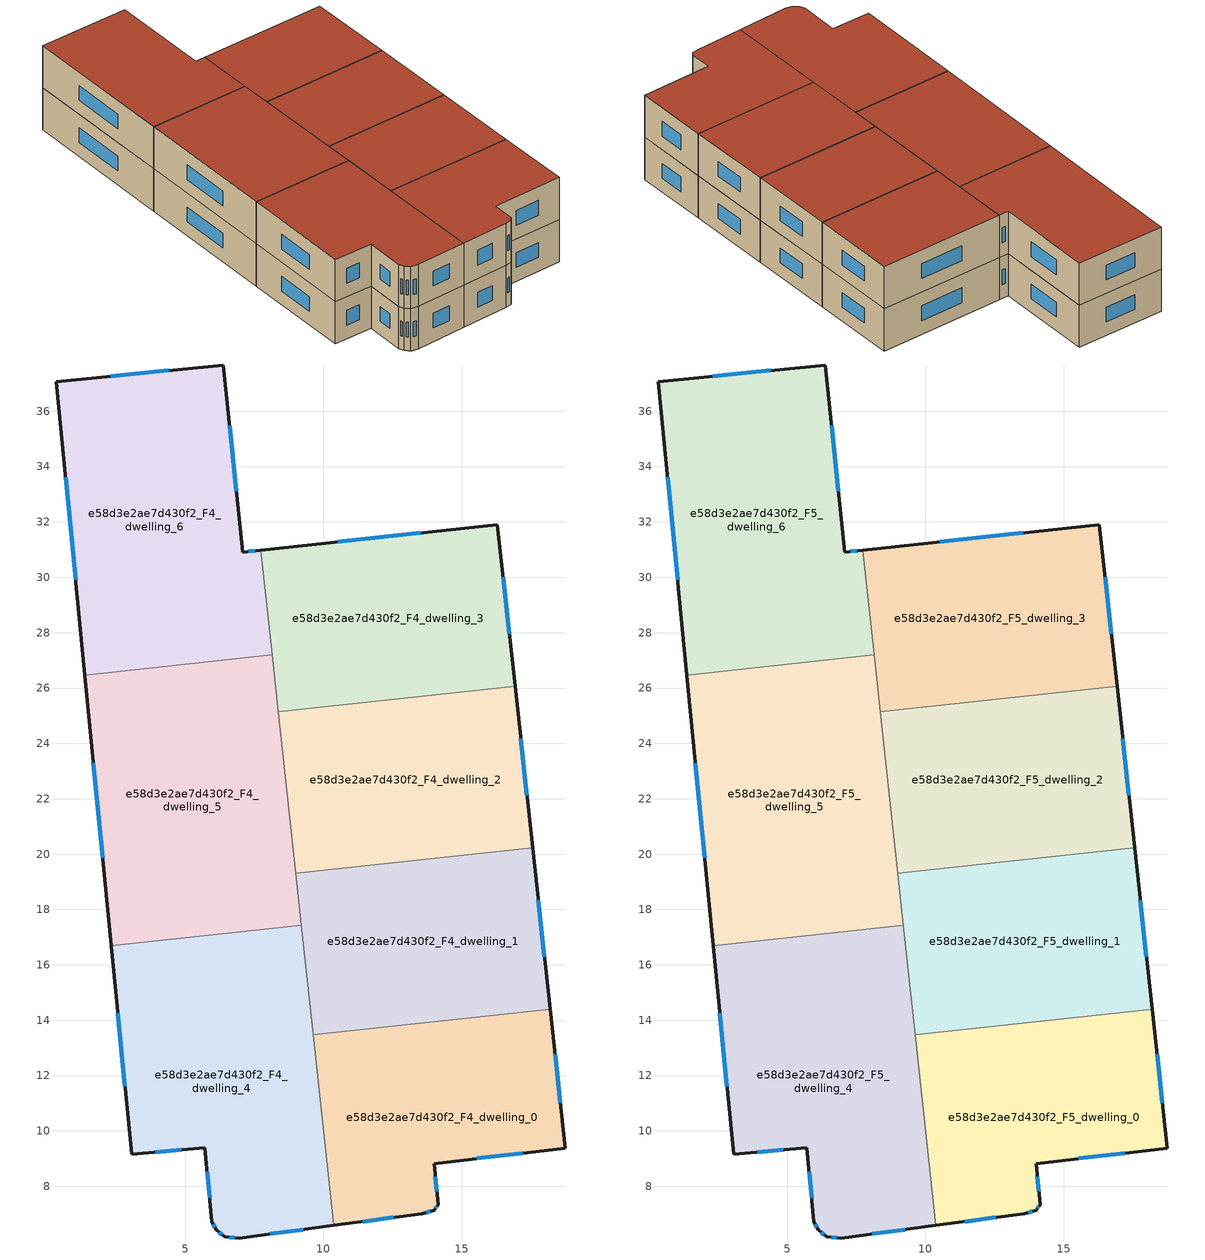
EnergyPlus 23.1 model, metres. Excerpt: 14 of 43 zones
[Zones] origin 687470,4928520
e58d3e2ae7d430f2_F4_dwelling_0
 floor to e58d3e2ae7d430f2_F3_dwelling_0 (EU_floor_Construction): 18.19,14.39 18.74,9.38 14,8.82 14.15,7.34 14,7.13 13.58,7.01 10.38,6.58 9.63,13.47 z12
 wall outside (EU_wall_Construction): 10.38,6.58 13.58,7.01 14,7.13 14.15,7.34 14,8.82 18.74,9.38 18.19,14.39 z12:15
 wall to e58d3e2ae7d430f2_F4_dwelling_1 (EU_wall_Construction): 18.19,14.39 9.63,13.47 z12:15
 wall to e58d3e2ae7d430f2_F4_dwelling_4 (EU_wall_Construction): 9.63,13.47 10.38,6.58 z12:15
 window (EU_Window_Construction): 13.71,7.05 13.86,7.09 / 11.42,6.72 12.54,6.87 / 18.56,11.01 18.37,12.76 / 15.54,9 17.19,9.2 / 14.1,7.82 14.04,8.34 / 14.04,7.2 14.1,7.27 z12.98:14.02
e58d3e2ae7d430f2_F4_dwelling_1
 floor to e58d3e2ae7d430f2_F3_dwelling_1 (EU_floor_Construction): 17.56,20.23 18.19,14.39 9.63,13.47 9,19.3 z12
 wall outside (EU_wall_Construction): 18.19,14.39 17.56,20.23 z12:15
 wall to e58d3e2ae7d430f2_F4_dwelling_2 (EU_wall_Construction): 17.56,20.23 9,19.3 z12:15
 wall to e58d3e2ae7d430f2_F4_dwelling_5 (EU_wall_Construction): 9,19.3 9.2,17.44 z12:15
 wall to e58d3e2ae7d430f2_F4_dwelling_4 (EU_wall_Construction): 9.2,17.44 9.63,13.47 z12:15
 window (EU_Window_Construction): 17.98,16.29 17.76,18.33 z12.98:14.02
e58d3e2ae7d430f2_F4_dwelling_2
 floor to e58d3e2ae7d430f2_F3_dwelling_2 (EU_floor_Construction): 16.92,26.06 17.56,20.23 9,19.3 8.37,25.14 z12
 wall outside (EU_wall_Construction): 17.56,20.23 16.92,26.06 z12:15
 wall to e58d3e2ae7d430f2_F4_dwelling_3 (EU_wall_Construction): 16.92,26.06 8.37,25.14 z12:15
 wall to e58d3e2ae7d430f2_F4_dwelling_5 (EU_wall_Construction): 8.37,25.14 9,19.3 z12:15
 window (EU_Window_Construction): 17.35,22.12 17.13,24.17 z12.98:14.02
e58d3e2ae7d430f2_F4_dwelling_3
 floor to e58d3e2ae7d430f2_F3_dwelling_3 (EU_floor_Construction): 16.29,31.9 16.92,26.06 8.37,25.14 7.74,30.98 z12
 wall outside (EU_wall_Construction): 16.92,26.06 16.29,31.9 7.74,30.98 z12:15
 wall to e58d3e2ae7d430f2_F4_dwelling_6 (EU_wall_Construction): 7.74,30.98 8.15,27.2 z12:15
 wall to e58d3e2ae7d430f2_F4_dwelling_5 (EU_wall_Construction): 8.15,27.2 8.37,25.14 z12:15
 window (EU_Window_Construction): 13.51,31.6 10.52,31.28 / 16.71,27.96 16.49,30 z12.98:14.02
e58d3e2ae7d430f2_F4_dwelling_4
 floor to e58d3e2ae7d430f2_F3_dwelling_4 (EU_floor_Construction): 9.2,17.44 10.38,6.58 6.97,6.13 6.43,6.17 6.14,6.42 5.97,6.72 5.72,9.39 3.07,9.15 2.33,16.7 z12
 wall outside (EU_wall_Construction): 2.33,16.7 3.07,9.15 5.72,9.39 5.97,6.72 6.14,6.42 6.43,6.17 6.97,6.13 10.38,6.58 z12:15
 wall to e58d3e2ae7d430f2_F4_dwelling_5 (EU_wall_Construction): 9.2,17.44 2.33,16.7 z12:15
 window (EU_Window_Construction): 5.8,8.52 5.88,7.59 / 3.93,9.23 4.85,9.31 / 2.57,14.24 2.83,11.6 / 8.07,6.28 9.27,6.44 / 6.6,6.16 6.79,6.14 / 6.23,6.34 6.33,6.25 / 6.02,6.62 6.08,6.52 z12.98:14.02
e58d3e2ae7d430f2_F4_dwelling_5
 floor to e58d3e2ae7d430f2_F3_dwelling_5 (EU_floor_Construction): 8.15,27.2 9.2,17.44 2.33,16.7 1.38,26.47 z12
 wall outside (EU_wall_Construction): 1.38,26.47 2.33,16.7 z12:15
 wall to e58d3e2ae7d430f2_F4_dwelling_6 (EU_wall_Construction): 8.15,27.2 1.38,26.47 z12:15
 window (EU_Window_Construction): 1.69,23.29 2.02,19.87 z12.98:14.02
e58d3e2ae7d430f2_F4_dwelling_6
 floor to e58d3e2ae7d430f2_F3_dwelling_6 (EU_floor_Construction): 6.38,37.67 7.09,30.91 7.74,30.98 8.15,27.2 1.38,26.47 0.35,37.07 z12
 wall outside (EU_wall_Construction): 7.74,30.98 7.09,30.91 6.38,37.67 0.35,37.07 1.38,26.47 z12:15
 window (EU_Window_Construction): 7.53,30.96 7.3,30.93 / 0.68,33.62 1.04,29.92 / 4.41,37.48 2.31,37.27 / 6.86,33.11 6.61,35.47 z12.98:14.02
e58d3e2ae7d430f2_F5_dwelling_0
 floor to e58d3e2ae7d430f2_F4_dwelling_0 (EU_floor_Construction): 18.19,14.39 18.74,9.38 14,8.82 14.15,7.34 14,7.13 13.58,7.01 10.38,6.58 9.63,13.47 z15
 wall outside (EU_wall_Construction): 10.38,6.58 13.58,7.01 14,7.13 14.15,7.34 14,8.82 18.74,9.38 18.19,14.39 z15:18
 wall to e58d3e2ae7d430f2_F5_dwelling_1 (EU_wall_Construction): 18.19,14.39 9.63,13.47 z15:18
 wall to e58d3e2ae7d430f2_F5_dwelling_4 (EU_wall_Construction): 9.63,13.47 10.38,6.58 z15:18
 window (EU_Window_Construction): 13.71,7.05 13.86,7.09 / 11.42,6.72 12.54,6.87 / 18.56,11.01 18.37,12.76 / 15.54,9 17.19,9.2 / 14.1,7.82 14.04,8.34 / 14.04,7.2 14.1,7.27 z15.98:17.02
 roof outside (EU_roof_Construction): 18.74,9.38 18.19,14.39 9.63,13.47 10.38,6.58 13.58,7.01 14,7.13 14.15,7.34 14,8.82 z18
e58d3e2ae7d430f2_F5_dwelling_1
 floor to e58d3e2ae7d430f2_F4_dwelling_1 (EU_floor_Construction): 17.56,20.23 18.19,14.39 9.63,13.47 9,19.3 z15
 wall outside (EU_wall_Construction): 18.19,14.39 17.56,20.23 z15:18
 wall to e58d3e2ae7d430f2_F5_dwelling_2 (EU_wall_Construction): 17.56,20.23 9,19.3 z15:18
 wall to e58d3e2ae7d430f2_F5_dwelling_5 (EU_wall_Construction): 9,19.3 9.2,17.44 z15:18
 wall to e58d3e2ae7d430f2_F5_dwelling_4 (EU_wall_Construction): 9.2,17.44 9.63,13.47 z15:18
 window (EU_Window_Construction): 17.98,16.29 17.76,18.33 z15.98:17.02
 roof outside (EU_roof_Construction): 18.19,14.39 17.56,20.23 9,19.3 9.63,13.47 z18
e58d3e2ae7d430f2_F5_dwelling_2
 floor to e58d3e2ae7d430f2_F4_dwelling_2 (EU_floor_Construction): 16.92,26.06 17.56,20.23 9,19.3 8.37,25.14 z15
 wall outside (EU_wall_Construction): 17.56,20.23 16.92,26.06 z15:18
 wall to e58d3e2ae7d430f2_F5_dwelling_3 (EU_wall_Construction): 16.92,26.06 8.37,25.14 z15:18
 wall to e58d3e2ae7d430f2_F5_dwelling_5 (EU_wall_Construction): 8.37,25.14 9,19.3 z15:18
 window (EU_Window_Construction): 17.35,22.12 17.13,24.17 z15.98:17.02
 roof outside (EU_roof_Construction): 17.56,20.23 16.92,26.06 8.37,25.14 9,19.3 z18
e58d3e2ae7d430f2_F5_dwelling_3
 floor to e58d3e2ae7d430f2_F4_dwelling_3 (EU_floor_Construction): 16.29,31.9 16.92,26.06 8.37,25.14 7.74,30.98 z15
 wall outside (EU_wall_Construction): 16.92,26.06 16.29,31.9 7.74,30.98 z15:18
 wall to e58d3e2ae7d430f2_F5_dwelling_6 (EU_wall_Construction): 7.74,30.98 8.15,27.2 z15:18
 wall to e58d3e2ae7d430f2_F5_dwelling_5 (EU_wall_Construction): 8.15,27.2 8.37,25.14 z15:18
 window (EU_Window_Construction): 13.51,31.6 10.52,31.28 / 16.71,27.96 16.49,30 z15.98:17.02
 roof outside (EU_roof_Construction): 16.92,26.06 16.29,31.9 7.74,30.98 8.37,25.14 z18
e58d3e2ae7d430f2_F5_dwelling_4
 floor to e58d3e2ae7d430f2_F4_dwelling_4 (EU_floor_Construction): 9.2,17.44 10.38,6.58 6.97,6.13 6.43,6.17 6.14,6.42 5.97,6.72 5.72,9.39 3.07,9.15 2.33,16.7 z15
 wall outside (EU_wall_Construction): 2.33,16.7 3.07,9.15 5.72,9.39 5.97,6.72 6.14,6.42 6.43,6.17 6.97,6.13 10.38,6.58 z15:18
 wall to e58d3e2ae7d430f2_F5_dwelling_5 (EU_wall_Construction): 9.2,17.44 2.33,16.7 z15:18
 window (EU_Window_Construction): 5.8,8.52 5.88,7.59 / 3.93,9.23 4.85,9.31 / 2.57,14.24 2.83,11.6 / 8.07,6.28 9.27,6.44 / 6.6,6.16 6.79,6.14 / 6.23,6.34 6.33,6.25 / 6.02,6.62 6.08,6.52 z15.98:17.02
 roof outside (EU_roof_Construction): 10.38,6.58 9.2,17.44 2.33,16.7 3.07,9.15 5.72,9.39 5.97,6.72 6.14,6.42 6.43,6.17 6.97,6.13 z18
e58d3e2ae7d430f2_F5_dwelling_5
 floor to e58d3e2ae7d430f2_F4_dwelling_5 (EU_floor_Construction): 8.15,27.2 9.2,17.44 2.33,16.7 1.38,26.47 z15
 wall outside (EU_wall_Construction): 1.38,26.47 2.33,16.7 z15:18
 wall to e58d3e2ae7d430f2_F5_dwelling_6 (EU_wall_Construction): 8.15,27.2 1.38,26.47 z15:18
 window (EU_Window_Construction): 1.69,23.29 2.02,19.87 z15.98:17.02
 roof outside (EU_roof_Construction): 9.2,17.44 8.15,27.2 1.38,26.47 2.33,16.7 z18
e58d3e2ae7d430f2_F5_dwelling_6
 floor to e58d3e2ae7d430f2_F4_dwelling_6 (EU_floor_Construction): 6.38,37.67 7.09,30.91 7.74,30.98 8.15,27.2 1.38,26.47 0.35,37.07 z15
 wall outside (EU_wall_Construction): 7.74,30.98 7.09,30.91 6.38,37.67 0.35,37.07 1.38,26.47 z15:18
 window (EU_Window_Construction): 7.53,30.96 7.3,30.93 / 0.68,33.62 1.04,29.92 / 4.41,37.48 2.31,37.27 / 6.86,33.11 6.61,35.47 z15.98:17.02
 roof outside (EU_roof_Construction): 8.15,27.2 7.74,30.98 7.09,30.91 6.38,37.67 0.35,37.07 1.38,26.47 z18
[Building]
EU S2 Campaign: North Axis=0; Terrain=City; Solar Distribution=FullExterior
[Site:Location]
Bologna: Latitude=44.5; Longitude=11.25; Time Zone=1; Elevation=37
[SizingPeriod:WeatherFileDays]
AnnualSizingPeriod: Begin Month=1; Begin Day of Month=1; End Month=12; End Day of Month=31; Day of Week for Start Day=Monday; Use Weather File Daylight Saving Period=No; Use Weather File Rain and Snow Indicators=No
[MATERIAL]
EU_InternalMass_Material: Roughness=MediumRough; Thickness=0.1; Conductivity=1; Density=1800; Specific Heat=900; Thermal Absorptance=0.9; Solar Absorptance=0.7; Visible Absorptance=0.7
[MATERIAL:NOMASS] Roughness=MediumRough; Thermal Absorptance=0.9; Solar Absorptance=0.7; Visible Absorptance=0.7
Name | Thermal Resistance
EU_wall_NoMass | 0.905828
EU_roof_NoMass | 0.37593
EU_floor_NoMass | 0.67114
[WINDOWMATERIAL:SIMPLEGLAZINGSYSTEM]
EU_Window_SimpleGlazing: UFactor=4.52486; Solar Heat Gain Coefficient=0.85; Visible Transmittance=0.85
[CONSTRUCTION]
EU_wall_Construction: EU_wall_NoMass
EU_roof_Construction: EU_roof_NoMass
EU_floor_Construction: EU_floor_NoMass
EU_Window_Construction: EU_Window_SimpleGlazing
EU_InternalMass_Construction: EU_InternalMass_Material
[ZONE] Type=1; Multiplier=1; Ceiling Height=autocalculate; Floor Area=autocalculate; Part of Total Floor Area=Yes
Name | Volume
e58d3e2ae7d430f2_F4_dwelling_0; e58d3e2ae7d430f2_F5_dwelling_0 | 151.531
e58d3e2ae7d430f2_F4_dwelling_1; e58d3e2ae7d430f2_F5_dwelling_1 | 151.535
e58d3e2ae7d430f2_F4_dwelling_2; e58d3e2ae7d430f2_F5_dwelling_2 | 151.515
e58d3e2ae7d430f2_F4_dwelling_3; e58d3e2ae7d430f2_F5_dwelling_3 | 151.526
e58d3e2ae7d430f2_F4_dwelling_4; e58d3e2ae7d430f2_F5_dwelling_4 | 202.02
e58d3e2ae7d430f2_F4_dwelling_5; e58d3e2ae7d430f2_F5_dwelling_5 | 202.028
e58d3e2ae7d430f2_F4_dwelling_6; e58d3e2ae7d430f2_F5_dwelling_6 | 202.027
[INTERNALMASS] Construction=EU_InternalMass_Construction
Name | Zone or ZoneList | Surface Area
e58d3e2ae7d430f2_F4_dwelling_0_EU_InternalMass | e58d3e2ae7d430f2_F4_dwelling_0 | 50.5105
e58d3e2ae7d430f2_F4_dwelling_1_EU_InternalMass | e58d3e2ae7d430f2_F4_dwelling_1 | 50.5133
e58d3e2ae7d430f2_F4_dwelling_2_EU_InternalMass | e58d3e2ae7d430f2_F4_dwelling_2 | 50.5048
e58d3e2ae7d430f2_F4_dwelling_3_EU_InternalMass | e58d3e2ae7d430f2_F4_dwelling_3 | 50.5086
e58d3e2ae7d430f2_F4_dwelling_4_EU_InternalMass | e58d3e2ae7d430f2_F4_dwelling_4 | 67.3396
e58d3e2ae7d430f2_F4_dwelling_5_EU_InternalMass | e58d3e2ae7d430f2_F4_dwelling_5 | 67.3427
e58d3e2ae7d430f2_F4_dwelling_6_EU_InternalMass | e58d3e2ae7d430f2_F4_dwelling_6 | 67.3419
e58d3e2ae7d430f2_F5_dwelling_0_EU_InternalMass | e58d3e2ae7d430f2_F5_dwelling_0 | 50.5105
e58d3e2ae7d430f2_F5_dwelling_1_EU_InternalMass | e58d3e2ae7d430f2_F5_dwelling_1 | 50.5133
e58d3e2ae7d430f2_F5_dwelling_2_EU_InternalMass | e58d3e2ae7d430f2_F5_dwelling_2 | 50.5048
e58d3e2ae7d430f2_F5_dwelling_3_EU_InternalMass | e58d3e2ae7d430f2_F5_dwelling_3 | 50.5086
e58d3e2ae7d430f2_F5_dwelling_4_EU_InternalMass | e58d3e2ae7d430f2_F5_dwelling_4 | 67.3396
e58d3e2ae7d430f2_F5_dwelling_5_EU_InternalMass | e58d3e2ae7d430f2_F5_dwelling_5 | 67.3427
e58d3e2ae7d430f2_F5_dwelling_6_EU_InternalMass | e58d3e2ae7d430f2_F5_dwelling_6 | 67.3419
[OTHEREQUIPMENT] Fuel Type=Electricity; Design Level Calculation Method=Watts/Area; Power per Zone Floor Area=1; Fraction Latent=0; Fraction Radiant=0; Fraction Lost=0; Carbon Dioxide Generation Rate=0; EndUse Subcategory=EU_Step8_InternalGains
Name | Zone or ZoneList or Space or SpaceList | Schedule
EU_Step8_InternalGain_e58d3e2ae7d430f2_F4_dwelling_0_f000 | e58d3e2ae7d430f2_F4_dwelling_0 | EU_Step8_GainSchedule_e58d3e2ae7d430f2_F4_dwelling_0_f000
EU_Step8_InternalGain_e58d3e2ae7d430f2_F4_dwelling_1_f000 | e58d3e2ae7d430f2_F4_dwelling_1 | EU_Step8_GainSchedule_e58d3e2ae7d430f2_F4_dwelling_1_f000
EU_Step8_InternalGain_e58d3e2ae7d430f2_F4_dwelling_2_f000 | e58d3e2ae7d430f2_F4_dwelling_2 | EU_Step8_GainSchedule_e58d3e2ae7d430f2_F4_dwelling_2_f000
EU_Step8_InternalGain_e58d3e2ae7d430f2_F4_dwelling_3_f000 | e58d3e2ae7d430f2_F4_dwelling_3 | EU_Step8_GainSchedule_e58d3e2ae7d430f2_F4_dwelling_3_f000
EU_Step8_InternalGain_e58d3e2ae7d430f2_F4_dwelling_4_f000 | e58d3e2ae7d430f2_F4_dwelling_4 | EU_Step8_GainSchedule_e58d3e2ae7d430f2_F4_dwelling_4_f000
EU_Step8_InternalGain_e58d3e2ae7d430f2_F4_dwelling_5_f000 | e58d3e2ae7d430f2_F4_dwelling_5 | EU_Step8_GainSchedule_e58d3e2ae7d430f2_F4_dwelling_5_f000
EU_Step8_InternalGain_e58d3e2ae7d430f2_F4_dwelling_6_f000 | e58d3e2ae7d430f2_F4_dwelling_6 | EU_Step8_GainSchedule_e58d3e2ae7d430f2_F4_dwelling_6_f000
EU_Step8_InternalGain_e58d3e2ae7d430f2_F5_dwelling_0_f000 | e58d3e2ae7d430f2_F5_dwelling_0 | EU_Step8_GainSchedule_e58d3e2ae7d430f2_F5_dwelling_0_f000
EU_Step8_InternalGain_e58d3e2ae7d430f2_F5_dwelling_1_f000 | e58d3e2ae7d430f2_F5_dwelling_1 | EU_Step8_GainSchedule_e58d3e2ae7d430f2_F5_dwelling_1_f000
EU_Step8_InternalGain_e58d3e2ae7d430f2_F5_dwelling_2_f000 | e58d3e2ae7d430f2_F5_dwelling_2 | EU_Step8_GainSchedule_e58d3e2ae7d430f2_F5_dwelling_2_f000
EU_Step8_InternalGain_e58d3e2ae7d430f2_F5_dwelling_3_f000 | e58d3e2ae7d430f2_F5_dwelling_3 | EU_Step8_GainSchedule_e58d3e2ae7d430f2_F5_dwelling_3_f000
EU_Step8_InternalGain_e58d3e2ae7d430f2_F5_dwelling_4_f000 | e58d3e2ae7d430f2_F5_dwelling_4 | EU_Step8_GainSchedule_e58d3e2ae7d430f2_F5_dwelling_4_f000
EU_Step8_InternalGain_e58d3e2ae7d430f2_F5_dwelling_5_f000 | e58d3e2ae7d430f2_F5_dwelling_5 | EU_Step8_GainSchedule_e58d3e2ae7d430f2_F5_dwelling_5_f000
EU_Step8_InternalGain_e58d3e2ae7d430f2_F5_dwelling_6_f000 | e58d3e2ae7d430f2_F5_dwelling_6 | EU_Step8_GainSchedule_e58d3e2ae7d430f2_F5_dwelling_6_f000
[ZONEVENTILATION:DESIGNFLOWRATE] Schedule=EU_AlwaysOn; Design Flow Rate Calculation Method=AirChanges/Hour; Air Changes per Hour=0.73129; Ventilation Type=Natural; Fan Pressure Rise=0; Fan Total Efficiency=1; Constant Term Coefficient=1; Temperature Term Coefficient=0; Velocity Term Coefficient=0; Velocity Squared Term Coefficient=0; Minimum Indoor Temperature=-100; Maximum Indoor Temperature=100; Delta Temperature=-100; Minimum Outdoor Temperature=-100; Maximum Outdoor Temperature=100; Maximum Wind Speed=40
Name | Zone or ZoneList or Space or SpaceList
EU_ConstantAir_e58d3e2ae7d430f2_F4_dwelling_0 | e58d3e2ae7d430f2_F4_dwelling_0
EU_ConstantAir_e58d3e2ae7d430f2_F4_dwelling_1 | e58d3e2ae7d430f2_F4_dwelling_1
EU_ConstantAir_e58d3e2ae7d430f2_F4_dwelling_2 | e58d3e2ae7d430f2_F4_dwelling_2
EU_ConstantAir_e58d3e2ae7d430f2_F4_dwelling_3 | e58d3e2ae7d430f2_F4_dwelling_3
EU_ConstantAir_e58d3e2ae7d430f2_F4_dwelling_4 | e58d3e2ae7d430f2_F4_dwelling_4
EU_ConstantAir_e58d3e2ae7d430f2_F4_dwelling_5 | e58d3e2ae7d430f2_F4_dwelling_5
EU_ConstantAir_e58d3e2ae7d430f2_F4_dwelling_6 | e58d3e2ae7d430f2_F4_dwelling_6
EU_ConstantAir_e58d3e2ae7d430f2_F5_dwelling_0 | e58d3e2ae7d430f2_F5_dwelling_0
EU_ConstantAir_e58d3e2ae7d430f2_F5_dwelling_1 | e58d3e2ae7d430f2_F5_dwelling_1
EU_ConstantAir_e58d3e2ae7d430f2_F5_dwelling_2 | e58d3e2ae7d430f2_F5_dwelling_2
EU_ConstantAir_e58d3e2ae7d430f2_F5_dwelling_3 | e58d3e2ae7d430f2_F5_dwelling_3
EU_ConstantAir_e58d3e2ae7d430f2_F5_dwelling_4 | e58d3e2ae7d430f2_F5_dwelling_4
EU_ConstantAir_e58d3e2ae7d430f2_F5_dwelling_5 | e58d3e2ae7d430f2_F5_dwelling_5
EU_ConstantAir_e58d3e2ae7d430f2_F5_dwelling_6 | e58d3e2ae7d430f2_F5_dwelling_6
[HVACTEMPLATE:THERMOSTAT] Constant Heating Setpoint=20; Constant Cooling Setpoint=50
EU_HeatOnly_e58d3e2ae7d430f2_F2_dwelling_5; EU_HeatOnly_e58d3e2ae7d430f2_F2_dwelling_6; EU_HeatOnly_e58d3e2ae7d430f2_F3_dwelling_0; EU_HeatOnly_e58d3e2ae7d430f2_F3_dwelling_1; EU_HeatOnly_e58d3e2ae7d430f2_F3_dwelling_2; EU_HeatOnly_e58d3e2ae7d430f2_F3_dwelling_3; EU_HeatOnly_e58d3e2ae7d430f2_F3_dwelling_4; EU_HeatOnly_e58d3e2ae7d430f2_F3_dwelling_5; EU_HeatOnly_e58d3e2ae7d430f2_F3_dwelling_6; EU_HeatOnly_e58d3e2ae7d430f2_F4_dwelling_0; EU_HeatOnly_e58d3e2ae7d430f2_F4_dwelling_1; EU_HeatOnly_e58d3e2ae7d430f2_F4_dwelling_2; EU_HeatOnly_e58d3e2ae7d430f2_F4_dwelling_3; EU_HeatOnly_e58d3e2ae7d430f2_F4_dwelling_4; EU_HeatOnly_e58d3e2ae7d430f2_F4_dwelling_5; EU_HeatOnly_e58d3e2ae7d430f2_F4_dwelling_6; EU_HeatOnly_e58d3e2ae7d430f2_F5_dwelling_0; EU_HeatOnly_e58d3e2ae7d430f2_F5_dwelling_1; EU_HeatOnly_e58d3e2ae7d430f2_F5_dwelling_2; EU_HeatOnly_e58d3e2ae7d430f2_F5_dwelling_3; EU_HeatOnly_e58d3e2ae7d430f2_F5_dwelling_4; EU_HeatOnly_e58d3e2ae7d430f2_F5_dwelling_5; EU_HeatOnly_e58d3e2ae7d430f2_F5_dwelling_6
[HVACTEMPLATE:ZONE:IDEALLOADSAIRSYSTEM] System Availability Schedule=EU_AlwaysOn; Maximum Heating Supply Air Temperature=50; Minimum Cooling Supply Air Temperature=13; Maximum Heating Supply Air Humidity Ratio=0.0156; Minimum Cooling Supply Air Humidity Ratio=0.0077; Heating Limit=NoLimit; Cooling Limit=NoLimit; Heating Availability Schedule=EU_AlwaysOn; Cooling Availability Schedule=EU_CoolingOff; Dehumidification Control Type=ConstantSensibleHeatRatio; Cooling Sensible Heat Ratio=0.7; Dehumidification Setpoint=60; Humidification Control Type=None; Humidification Setpoint=30; Outdoor Air Method=None; Outdoor Air Flow Rate per Person=0.00944; Outdoor Air Flow Rate per Zone Floor Area=0; Outdoor Air Flow Rate per Zone=0; Demand Controlled Ventilation Type=None; Outdoor Air Economizer Type=NoEconomizer; Heat Recovery Type=None; Sensible Heat Recovery Effectiveness=0.7; Latent Heat Recovery Effectiveness=0.65
Name | Template Thermostat
e58d3e2ae7d430f2_F4_dwelling_0 | EU_HeatOnly_e58d3e2ae7d430f2_F4_dwelling_0
e58d3e2ae7d430f2_F4_dwelling_1 | EU_HeatOnly_e58d3e2ae7d430f2_F4_dwelling_1
e58d3e2ae7d430f2_F4_dwelling_2 | EU_HeatOnly_e58d3e2ae7d430f2_F4_dwelling_2
e58d3e2ae7d430f2_F4_dwelling_3 | EU_HeatOnly_e58d3e2ae7d430f2_F4_dwelling_3
e58d3e2ae7d430f2_F4_dwelling_4 | EU_HeatOnly_e58d3e2ae7d430f2_F4_dwelling_4
e58d3e2ae7d430f2_F4_dwelling_5 | EU_HeatOnly_e58d3e2ae7d430f2_F4_dwelling_5
e58d3e2ae7d430f2_F4_dwelling_6 | EU_HeatOnly_e58d3e2ae7d430f2_F4_dwelling_6
e58d3e2ae7d430f2_F5_dwelling_0 | EU_HeatOnly_e58d3e2ae7d430f2_F5_dwelling_0
e58d3e2ae7d430f2_F5_dwelling_1 | EU_HeatOnly_e58d3e2ae7d430f2_F5_dwelling_1
e58d3e2ae7d430f2_F5_dwelling_2 | EU_HeatOnly_e58d3e2ae7d430f2_F5_dwelling_2
e58d3e2ae7d430f2_F5_dwelling_3 | EU_HeatOnly_e58d3e2ae7d430f2_F5_dwelling_3
e58d3e2ae7d430f2_F5_dwelling_4 | EU_HeatOnly_e58d3e2ae7d430f2_F5_dwelling_4
e58d3e2ae7d430f2_F5_dwelling_5 | EU_HeatOnly_e58d3e2ae7d430f2_F5_dwelling_5
e58d3e2ae7d430f2_F5_dwelling_6 | EU_HeatOnly_e58d3e2ae7d430f2_F5_dwelling_6
[SIZING:ZONE] Zone Cooling Design Supply Air Temperature Input Method=SupplyAirTemperature; Zone Cooling Design Supply Air Temperature=13; Zone Heating Design Supply Air Temperature Input Method=SupplyAirTemperature; Zone Heating Design Supply Air Temperature=50; Zone Cooling Design Supply Air Humidity Ratio=0.008; Zone Heating Design Supply Air Humidity Ratio=0.008; Cooling Design Air Flow Method=DesignDay; Cooling Design Air Flow Rate=0; Cooling Minimum Air Flow per Zone Floor Area=0.000762; Cooling Minimum Air Flow=0; Cooling Minimum Air Flow Fraction=0.2; Heating Design Air Flow Method=DesignDay; Heating Design Air Flow Rate=0; Heating Maximum Air Flow per Zone Floor Area=0.002032; Heating Maximum Air Flow=0.141576; Heating Maximum Air Flow Fraction=0.3; Account for Dedicated Outdoor Air System=No; Dedicated Outdoor Air System Control Strategy=NeutralSupplyAir; Dedicated Outdoor Air Low Setpoint Temperature for Design=autosize; Dedicated Outdoor Air High Setpoint Temperature for Design=autosize; Zone Load Sizing Method=Sensible Load Only No Latent Load; Zone Latent Cooling Design Supply Air Humidity Ratio Input Method=HumidityRatioDifference; Zone Cooling Design Supply Air Humidity Ratio Difference=0.005; Zone Latent Heating Design Supply Air Humidity Ratio Input Method=HumidityRatioDifference; Zone Humidification Design Supply Air Humidity Ratio Difference=0.005
e58d3e2ae7d430f2_F4_dwelling_0; e58d3e2ae7d430f2_F4_dwelling_1; e58d3e2ae7d430f2_F4_dwelling_2; e58d3e2ae7d430f2_F4_dwelling_3; e58d3e2ae7d430f2_F4_dwelling_4; e58d3e2ae7d430f2_F4_dwelling_5; e58d3e2ae7d430f2_F4_dwelling_6; e58d3e2ae7d430f2_F5_dwelling_0; e58d3e2ae7d430f2_F5_dwelling_1; e58d3e2ae7d430f2_F5_dwelling_2; e58d3e2ae7d430f2_F5_dwelling_3; e58d3e2ae7d430f2_F5_dwelling_4; e58d3e2ae7d430f2_F5_dwelling_5; e58d3e2ae7d430f2_F5_dwelling_6
[SCHEDULE:CONSTANT]
Name | Hourly Value
EU_AlwaysOn | 1
EU_CoolingOff | 0
[SCHEDULE:FILE] Column Number=1; Rows to Skip at Top=0; Number of Hours of Data=8760; Column Separator=Comma; Interpolate to Timestep=No; Minutes per Item=60; Adjust Schedule for Daylight Savings=Yes
Name | File
EU_Step8_GainSchedule_e58d3e2ae7d430f2_F4_dwelling_0_f000 | ../../schedules/e58d3e2ae7d430f2/e58d3e2ae7d430f2_F4_dwelling_0_f000_gain.csv
EU_Step8_GainSchedule_e58d3e2ae7d430f2_F4_dwelling_1_f000 | ../../schedules/e58d3e2ae7d430f2/e58d3e2ae7d430f2_F4_dwelling_1_f000_gain.csv
EU_Step8_GainSchedule_e58d3e2ae7d430f2_F4_dwelling_2_f000 | ../../schedules/e58d3e2ae7d430f2/e58d3e2ae7d430f2_F4_dwelling_2_f000_gain.csv
EU_Step8_GainSchedule_e58d3e2ae7d430f2_F4_dwelling_3_f000 | ../../schedules/e58d3e2ae7d430f2/e58d3e2ae7d430f2_F4_dwelling_3_f000_gain.csv
EU_Step8_GainSchedule_e58d3e2ae7d430f2_F4_dwelling_4_f000 | ../../schedules/e58d3e2ae7d430f2/e58d3e2ae7d430f2_F4_dwelling_4_f000_gain.csv
EU_Step8_GainSchedule_e58d3e2ae7d430f2_F4_dwelling_5_f000 | ../../schedules/e58d3e2ae7d430f2/e58d3e2ae7d430f2_F4_dwelling_5_f000_gain.csv
EU_Step8_GainSchedule_e58d3e2ae7d430f2_F4_dwelling_6_f000 | ../../schedules/e58d3e2ae7d430f2/e58d3e2ae7d430f2_F4_dwelling_6_f000_gain.csv
EU_Step8_GainSchedule_e58d3e2ae7d430f2_F5_dwelling_0_f000 | ../../schedules/e58d3e2ae7d430f2/e58d3e2ae7d430f2_F5_dwelling_0_f000_gain.csv
EU_Step8_GainSchedule_e58d3e2ae7d430f2_F5_dwelling_1_f000 | ../../schedules/e58d3e2ae7d430f2/e58d3e2ae7d430f2_F5_dwelling_1_f000_gain.csv
EU_Step8_GainSchedule_e58d3e2ae7d430f2_F5_dwelling_2_f000 | ../../schedules/e58d3e2ae7d430f2/e58d3e2ae7d430f2_F5_dwelling_2_f000_gain.csv
EU_Step8_GainSchedule_e58d3e2ae7d430f2_F5_dwelling_3_f000 | ../../schedules/e58d3e2ae7d430f2/e58d3e2ae7d430f2_F5_dwelling_3_f000_gain.csv
EU_Step8_GainSchedule_e58d3e2ae7d430f2_F5_dwelling_4_f000 | ../../schedules/e58d3e2ae7d430f2/e58d3e2ae7d430f2_F5_dwelling_4_f000_gain.csv
EU_Step8_GainSchedule_e58d3e2ae7d430f2_F5_dwelling_5_f000 | ../../schedules/e58d3e2ae7d430f2/e58d3e2ae7d430f2_F5_dwelling_5_f000_gain.csv
EU_Step8_GainSchedule_e58d3e2ae7d430f2_F5_dwelling_6_f000 | ../../schedules/e58d3e2ae7d430f2/e58d3e2ae7d430f2_F5_dwelling_6_f000_gain.csv
